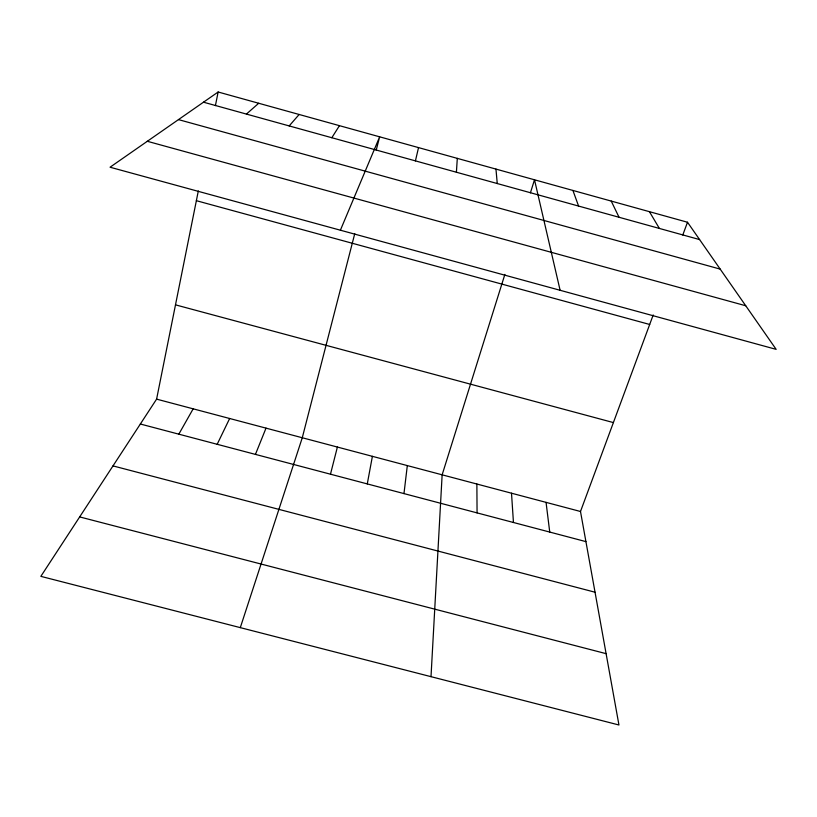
<?xml version="1.0" encoding="UTF-8"?>
<svg xmlns="http://www.w3.org/2000/svg" width="817" height="817" viewBox="0 0 817 817"><rect width="100%" height="100%" fill="white"/><g stroke="black" fill="none" stroke-linecap="round" stroke-linejoin="round"><path stroke-width="1.23" d="M431.008 676.67L442.14 474.82L504.875 274.4M456.407 172.224L457.306 158.365M403.976 493.601L407.315 465.588M367.282 483.909L372.399 456.335M653.202 314.964L580.499 511.493L618.949 724.996L40.85 576.353L156.598 399.135L198.317 190.933M215.412 105.618L218.139 92.004L687.505 222.244L776.15 349.359L110.05 167.219L218.139 92.004M415.424 160.878L418.529 147.611M330.477 474.197L337.39 447.052M354.741 233.713L302.28 437.749L240.3 627.64M376.218 150.144L379.65 136.817L340.393 230.2M530.407 192.843L534.502 179.791L560.115 290.29M682.777 235.03L687.505 222.244M255.435 454.395L266.015 428.139M217.179 444.295L229.648 418.498M178.821 434.174L193.169 408.827M331.825 137.726L339.453 125.665M289.187 125.92L299.145 114.482M246.417 114.074L258.703 103.259M79.668 516.916L606.102 653.661M112.991 465.894L595.031 592.213M140.34 424.013L585.922 541.62M156.598 399.135L580.499 511.493M175.492 304.853L613.393 422.583M196.366 200.686L649.689 324.472M147.315 141.29L745.737 305.752M203.504 102.196L699.587 239.575M178.474 119.609L720.196 269.11M649.423 211.674L659.38 228.433M611.228 201.074L619.041 217.261M572.921 190.453L578.579 206.058M546.052 502.363L549.739 532.071M495.96 169.088L497.257 183.539M511.503 493.202L513.454 522.492M476.873 484.021L477.067 512.892"/></g></svg>
